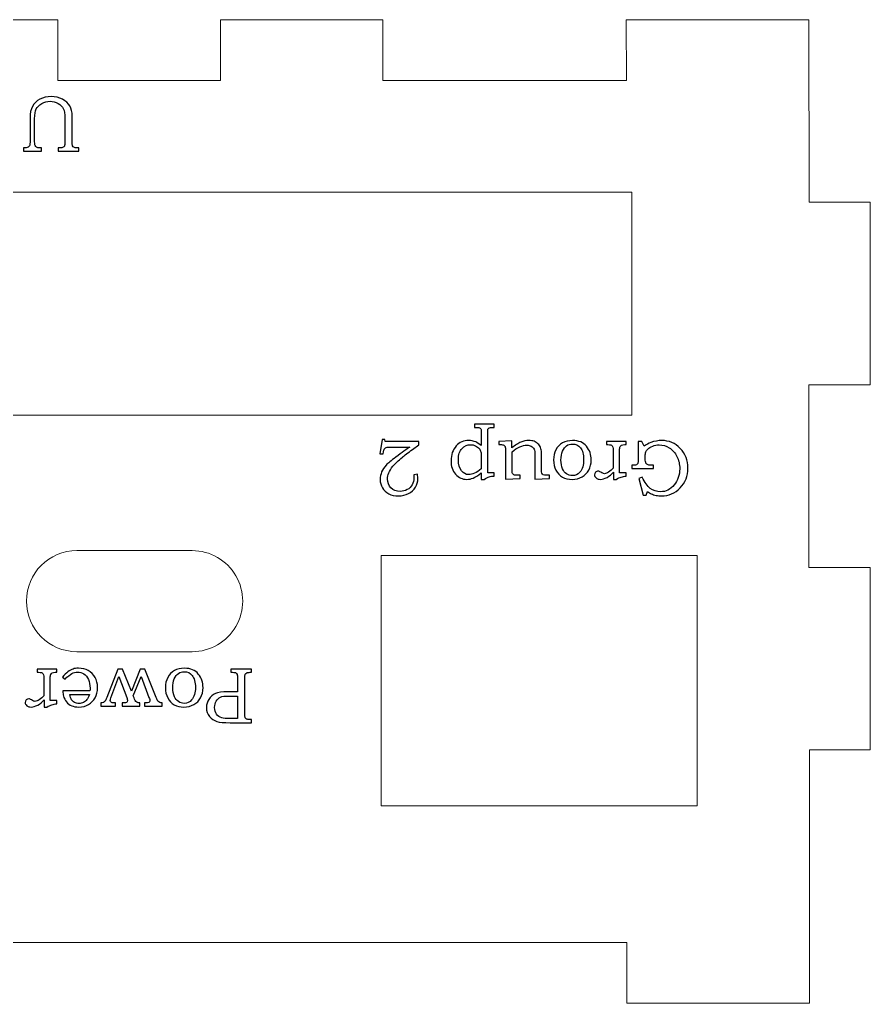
# Model space of a CAD drawing. Header units: inches. Extents: x -11.8 to 10.7, y -6 to 6.
# Drawn here: x -5.107 to -3.307, y -2.41 to -0.327 of the extents above; entities that cross this region are included whole.
import ezdxf

# ---------------------------------------------------------------- set-up
doc = ezdxf.new("R2010")
doc.units = ezdxf.units.IN
doc.header["$MEASUREMENT"] = 0
doc.layers.add('Layer 1', color=7, linetype='Continuous', plot=False)

msp = doc.modelspace()

# ---------------------------------------------------------------- linework, layer by layer
at = {"layer": 'Layer 1', "lineweight": 9}
for points in [[(-5.3694, -0.3269), (-5.3694, -0.3269), (-5.0258, -0.3269), (-5.0258, -0.3269)], [(-5.0258, -0.3269), (-5.0258, -0.3269), (-5.0258, -0.4557), (-5.0258, -0.4557)], [(-4.6822, -0.4557), (-4.6822, -0.4557), (-4.6822, -0.3269), (-4.6822, -0.3269)], [(-4.6822, -0.3269), (-4.6822, -0.3269), (-4.3386, -0.3269), (-4.3386, -0.3269)], [(-4.3386, -0.3269), (-4.3386, -0.3269), (-4.3386, -0.4557), (-4.3386, -0.4557)], [(-3.823, -0.4557), (-3.823, -0.4557), (-3.8231, -0.3271), (-3.8231, -0.3271)], [(-3.8231, -0.3271), (-3.8231, -0.3271), (-3.4366, -0.3271), (-3.4366, -0.3271)], [(-3.4366, -0.3271), (-3.4366, -0.3271), (-3.4363, -0.7135), (-3.4363, -0.7135)], [(-5.0258, -0.4557), (-5.0258, -0.4557), (-4.6822, -0.4557), (-4.6822, -0.4557)], [(-4.3386, -0.4557), (-4.3386, -0.4557), (-3.823, -0.4557), (-3.823, -0.4557)], [(-5.6226, -0.692), (-5.6226, -0.692), (-3.8115, -0.692), (-3.8115, -0.692)], [(-3.8115, -0.692), (-3.8115, -0.692), (-3.8115, -1.1644), (-3.8115, -1.1644)], [(-3.4363, -0.7135), (-3.4363, -0.7135), (-3.3071, -0.7135), (-3.3071, -0.7135)], [(-3.3071, -0.7135), (-3.3071, -0.7135), (-3.3071, -1.1001), (-3.3071, -1.1001)], [(-3.3071, -1.1001), (-3.3071, -1.1001), (-3.4366, -1.1002), (-3.4366, -1.1002)], [(-3.4366, -1.1002), (-3.4366, -1.1002), (-3.4366, -1.4867), (-3.4366, -1.4867)], [(-3.8115, -1.1644), (-3.8115, -1.1644), (-5.6226, -1.1644), (-5.6226, -1.1644)], [(-4.742, -1.4511), (-4.742, -1.4511), (-4.9856, -1.4511), (-4.9856, -1.4511)], [(-4.3422, -1.9912), (-4.3422, -1.9912), (-4.3422, -1.4612), (-4.3422, -1.4612)], [(-4.3422, -1.4612), (-4.3422, -1.4612), (-3.6729, -1.4612), (-3.6729, -1.4612)], [(-3.6729, -1.4612), (-3.6729, -1.4612), (-3.6729, -1.9912), (-3.6729, -1.9912)], [(-3.4366, -1.4867), (-3.4366, -1.4867), (-3.3068, -1.4866), (-3.3068, -1.4866)], [(-3.3068, -1.4866), (-3.3068, -1.4866), (-3.3068, -1.8732), (-3.3068, -1.8732)], [(-4.742, -1.6651), (-4.742, -1.6651), (-4.9856, -1.6651), (-4.9856, -1.6651)], [(-3.3068, -1.8732), (-3.3068, -1.8732), (-3.4356, -1.8732), (-3.4356, -1.8732)], [(-3.4356, -1.8732), (-3.4356, -1.8732), (-3.4356, -2.4097), (-3.4356, -2.4097)], [(-3.6729, -1.9912), (-3.6729, -1.9912), (-4.3422, -1.9912), (-4.3422, -1.9912)], [(-3.8222, -2.2809), (-3.8222, -2.2809), (-5.8837, -2.2809), (-5.8837, -2.2809)], [(-3.8222, -2.4097), (-3.8222, -2.4097), (-3.8222, -2.2809), (-3.8222, -2.2809)], [(-3.4356, -2.4097), (-3.4356, -2.4097), (-3.8222, -2.4097), (-3.8222, -2.4097)]]:
    msp.add_open_spline(points, degree=3, dxfattribs=at)
at = {"layer": 'Layer 1'}
for points, knots in [([(-4.9815, -0.605), (-4.9815, -0.605), (-5.0253, -0.605), (-5.0253, -0.605), (-5.0253, -0.605), (-5.0253, -0.5982), (-5.0253, -0.5982), (-5.0253, -0.5982), (-5.0224, -0.5982), (-5.0224, -0.5982), (-5.0188, -0.5982), (-5.0163, -0.5978), (-5.0148, -0.5971), (-5.0136, -0.5966), (-5.0127, -0.5957), (-5.0121, -0.5944), (-5.0115, -0.5931), (-5.0112, -0.5904), (-5.0112, -0.5865), (-5.0112, -0.5865), (-5.0112, -0.5355), (-5.0112, -0.5355), (-5.0112, -0.5264), (-5.0123, -0.5196), (-5.0145, -0.5152), (-5.0167, -0.5108), (-5.0204, -0.5071), (-5.0255, -0.5042), (-5.0307, -0.5012), (-5.0363, -0.4997), (-5.0425, -0.4997), (-5.0487, -0.4997), (-5.0546, -0.5013), (-5.0602, -0.5045), (-5.0657, -0.5077), (-5.0696, -0.5115), (-5.0718, -0.5159), (-5.0741, -0.5202), (-5.0752, -0.5272), (-5.0752, -0.5366), (-5.0752, -0.5366), (-5.0752, -0.5857), (-5.0752, -0.5857), (-5.0752, -0.5893), (-5.0748, -0.5919), (-5.0741, -0.5935), (-5.0734, -0.5951), (-5.0723, -0.5963), (-5.0709, -0.5971), (-5.0695, -0.5978), (-5.0672, -0.5982), (-5.0642, -0.5982), (-5.0642, -0.5982), (-5.061, -0.5982), (-5.061, -0.5982), (-5.061, -0.5982), (-5.061, -0.605), (-5.061, -0.605), (-5.061, -0.605), (-5.0988, -0.605), (-5.0988, -0.605), (-5.0988, -0.605), (-5.0988, -0.5982), (-5.0988, -0.5982), (-5.0988, -0.5982), (-5.0962, -0.5982), (-5.0962, -0.5982), (-5.092, -0.5982), (-5.089, -0.5974), (-5.0874, -0.5957), (-5.0858, -0.5941), (-5.085, -0.591), (-5.085, -0.5865), (-5.085, -0.5865), (-5.085, -0.5342), (-5.085, -0.5342), (-5.085, -0.5247), (-5.0832, -0.5167), (-5.0796, -0.5104), (-5.076, -0.504), (-5.0708, -0.499), (-5.064, -0.4952), (-5.0572, -0.4916), (-5.0492, -0.4897), (-5.0401, -0.4897), (-5.0315, -0.4897), (-5.0237, -0.4916), (-5.0165, -0.4954), (-5.0094, -0.4992), (-5.0042, -0.5039), (-5.0008, -0.5096), (-4.9975, -0.5152), (-4.9958, -0.5224), (-4.9958, -0.5309), (-4.9958, -0.5309), (-4.9958, -0.5865), (-4.9958, -0.5865), (-4.9958, -0.5901), (-4.9955, -0.5926), (-4.9949, -0.5941), (-4.9942, -0.5955), (-4.9933, -0.5966), (-4.992, -0.5972), (-4.9908, -0.5979), (-4.9887, -0.5982), (-4.9856, -0.5982), (-4.9856, -0.5982), (-4.9815, -0.5982), (-4.9815, -0.5982), (-4.9815, -0.5982), (-4.9815, -0.605), (-4.9815, -0.605)], [0, 0, 0, 0, 0.027027, 0.027027, 0.027027, 0.054054, 0.054054, 0.054054, 0.081081, 0.081081, 0.081081, 0.108108, 0.108108, 0.108108, 0.135135, 0.135135, 0.135135, 0.162162, 0.162162, 0.162162, 0.189189, 0.189189, 0.189189, 0.216216, 0.216216, 0.216216, 0.243243, 0.243243, 0.243243, 0.27027, 0.27027, 0.27027, 0.297297, 0.297297, 0.297297, 0.324324, 0.324324, 0.324324, 0.351351, 0.351351, 0.351351, 0.378378, 0.378378, 0.378378, 0.405405, 0.405405, 0.405405, 0.432432, 0.432432, 0.432432, 0.459459, 0.459459, 0.459459, 0.486486, 0.486486, 0.486486, 0.513514, 0.513514, 0.513514, 0.540541, 0.540541, 0.540541, 0.567568, 0.567568, 0.567568, 0.594595, 0.594595, 0.594595, 0.621622, 0.621622, 0.621622, 0.648649, 0.648649, 0.648649, 0.675676, 0.675676, 0.675676, 0.702703, 0.702703, 0.702703, 0.72973, 0.72973, 0.72973, 0.756757, 0.756757, 0.756757, 0.783784, 0.783784, 0.783784, 0.810811, 0.810811, 0.810811, 0.837838, 0.837838, 0.837838, 0.864865, 0.864865, 0.864865, 0.891892, 0.891892, 0.891892, 0.918919, 0.918919, 0.918919, 0.945946, 0.945946, 0.945946, 0.972973, 0.972973, 0.972973, 1, 1, 1, 1]), ([(-4.1025, -1.2865), (-4.1025, -1.2865), (-4.1025, -1.2934), (-4.1025, -1.2934), (-4.1066, -1.2934), (-4.1102, -1.2939), (-4.1133, -1.2949), (-4.1165, -1.2959), (-4.1199, -1.2977), (-4.1237, -1.3002), (-4.1237, -1.3002), (-4.1301, -1.3002), (-4.1301, -1.3002), (-4.1301, -1.3002), (-4.1301, -1.2866), (-4.1301, -1.2866), (-4.1369, -1.292), (-4.1426, -1.2956), (-4.1471, -1.2974), (-4.1516, -1.2993), (-4.1561, -1.3002), (-4.1606, -1.3002), (-4.1699, -1.3002), (-4.1778, -1.2966), (-4.1843, -1.2893), (-4.1909, -1.2821), (-4.1941, -1.2726), (-4.1941, -1.261), (-4.1941, -1.2481), (-4.1904, -1.2376), (-4.183, -1.2294), (-4.1762, -1.2218), (-4.1674, -1.218), (-4.1568, -1.218), (-4.1514, -1.218), (-4.1464, -1.219), (-4.1418, -1.2211), (-4.1384, -1.2225), (-4.1345, -1.2251), (-4.1301, -1.2287), (-4.1301, -1.2287), (-4.1301, -1.2017), (-4.1301, -1.2017), (-4.1301, -1.1977), (-4.1302, -1.1953), (-4.1305, -1.1946), (-4.1307, -1.1936), (-4.1313, -1.1927), (-4.1321, -1.192), (-4.1329, -1.1913), (-4.1339, -1.1908), (-4.1352, -1.1906), (-4.1361, -1.1905), (-4.1392, -1.1904), (-4.1445, -1.1904), (-4.1445, -1.1904), (-4.1445, -1.1835), (-4.1445, -1.1835), (-4.1445, -1.1835), (-4.1025, -1.1835), (-4.1025, -1.1835), (-4.1025, -1.1835), (-4.1025, -1.1904), (-4.1025, -1.1904), (-4.1025, -1.1904), (-4.1062, -1.1904), (-4.1062, -1.1904), (-4.1099, -1.1904), (-4.1124, -1.1907), (-4.1135, -1.1912), (-4.1146, -1.1918), (-4.1154, -1.1927), (-4.116, -1.1939), (-4.1163, -1.1948), (-4.1165, -1.1977), (-4.1165, -1.2024), (-4.1165, -1.2024), (-4.1165, -1.2865), (-4.1165, -1.2865), (-4.1165, -1.2865), (-4.1025, -1.2865), (-4.1025, -1.2865)], [0, 0, 0, 0, 0.037037, 0.037037, 0.037037, 0.074074, 0.074074, 0.074074, 0.111111, 0.111111, 0.111111, 0.148148, 0.148148, 0.148148, 0.185185, 0.185185, 0.185185, 0.222222, 0.222222, 0.222222, 0.259259, 0.259259, 0.259259, 0.296296, 0.296296, 0.296296, 0.333333, 0.333333, 0.333333, 0.37037, 0.37037, 0.37037, 0.407407, 0.407407, 0.407407, 0.444444, 0.444444, 0.444444, 0.481481, 0.481481, 0.481481, 0.518519, 0.518519, 0.518519, 0.555556, 0.555556, 0.555556, 0.592593, 0.592593, 0.592593, 0.62963, 0.62963, 0.62963, 0.666667, 0.666667, 0.666667, 0.703704, 0.703704, 0.703704, 0.740741, 0.740741, 0.740741, 0.777778, 0.777778, 0.777778, 0.814815, 0.814815, 0.814815, 0.851852, 0.851852, 0.851852, 0.888889, 0.888889, 0.888889, 0.925926, 0.925926, 0.925926, 0.962963, 0.962963, 0.962963, 1, 1, 1, 1]), ([(-4.2729, -1.2905), (-4.2729, -1.2905), (-4.265, -1.2895), (-4.265, -1.2895), (-4.2645, -1.2934), (-4.2643, -1.2965), (-4.2643, -1.299), (-4.2643, -1.3053), (-4.266, -1.3114), (-4.2695, -1.3171), (-4.273, -1.3228), (-4.2778, -1.3272), (-4.284, -1.3304), (-4.2902, -1.3336), (-4.2974, -1.3352), (-4.3054, -1.3352), (-4.3132, -1.3352), (-4.32, -1.3337), (-4.3258, -1.3307), (-4.3317, -1.3277), (-4.3362, -1.3236), (-4.3393, -1.3183), (-4.3424, -1.3131), (-4.344, -1.3071), (-4.344, -1.3004), (-4.344, -1.2947), (-4.3429, -1.2895), (-4.3409, -1.2846), (-4.3389, -1.2798), (-4.3356, -1.2748), (-4.3311, -1.2699), (-4.3277, -1.2662), (-4.3209, -1.2606), (-4.3107, -1.253), (-4.2978, -1.2434), (-4.2879, -1.2364), (-4.281, -1.232), (-4.281, -1.232), (-4.3232, -1.232), (-4.3232, -1.232), (-4.3282, -1.232), (-4.3314, -1.2325), (-4.3329, -1.2334), (-4.3351, -1.2346), (-4.3365, -1.2374), (-4.3372, -1.2417), (-4.3372, -1.2417), (-4.338, -1.2464), (-4.338, -1.2464), (-4.338, -1.2464), (-4.345, -1.2464), (-4.345, -1.2464), (-4.345, -1.2464), (-4.3395, -1.2159), (-4.3395, -1.2159), (-4.3395, -1.2159), (-4.3343, -1.2159), (-4.3343, -1.2159), (-4.3343, -1.2159), (-4.3334, -1.2199), (-4.3334, -1.2199), (-4.3334, -1.2199), (-4.2623, -1.2199), (-4.2623, -1.2199), (-4.2623, -1.2199), (-4.2623, -1.2269), (-4.2623, -1.2269), (-4.2623, -1.2269), (-4.2753, -1.2367), (-4.2753, -1.2367), (-4.2852, -1.244), (-4.2925, -1.2496), (-4.2971, -1.2535), (-4.3058, -1.2608), (-4.3124, -1.2671), (-4.3169, -1.2723), (-4.3213, -1.2776), (-4.3243, -1.2823), (-4.326, -1.2865), (-4.3276, -1.2907), (-4.3285, -1.2951), (-4.3285, -1.2996), (-4.3285, -1.3073), (-4.326, -1.3135), (-4.3211, -1.3184), (-4.3162, -1.3233), (-4.3098, -1.3257), (-4.3019, -1.3257), (-4.2962, -1.3257), (-4.2912, -1.3245), (-4.2868, -1.322), (-4.2824, -1.3196), (-4.2789, -1.3162), (-4.2763, -1.3118), (-4.2738, -1.3074), (-4.2725, -1.3027), (-4.2725, -1.2976), (-4.2725, -1.2957), (-4.2726, -1.2933), (-4.2729, -1.2905)], [0, 0, 0, 0, 0.030303, 0.030303, 0.030303, 0.060606, 0.060606, 0.060606, 0.090909, 0.090909, 0.090909, 0.121212, 0.121212, 0.121212, 0.151515, 0.151515, 0.151515, 0.181818, 0.181818, 0.181818, 0.212121, 0.212121, 0.212121, 0.242424, 0.242424, 0.242424, 0.272727, 0.272727, 0.272727, 0.30303, 0.30303, 0.30303, 0.333333, 0.333333, 0.333333, 0.363636, 0.363636, 0.363636, 0.393939, 0.393939, 0.393939, 0.424242, 0.424242, 0.424242, 0.454545, 0.454545, 0.454545, 0.484848, 0.484848, 0.484848, 0.515152, 0.515152, 0.515152, 0.545455, 0.545455, 0.545455, 0.575758, 0.575758, 0.575758, 0.606061, 0.606061, 0.606061, 0.636364, 0.636364, 0.636364, 0.666667, 0.666667, 0.666667, 0.69697, 0.69697, 0.69697, 0.727273, 0.727273, 0.727273, 0.757576, 0.757576, 0.757576, 0.787879, 0.787879, 0.787879, 0.818182, 0.818182, 0.818182, 0.848485, 0.848485, 0.848485, 0.878788, 0.878788, 0.878788, 0.909091, 0.909091, 0.909091, 0.939394, 0.939394, 0.939394, 0.969697, 0.969697, 0.969697, 1, 1, 1, 1]), ([(-4.1301, -1.2783), (-4.1301, -1.2783), (-4.1301, -1.2505), (-4.1301, -1.2505), (-4.1301, -1.2468), (-4.1304, -1.2441), (-4.1308, -1.2423), (-4.1314, -1.2396), (-4.1327, -1.2371), (-4.1346, -1.2349), (-4.1364, -1.2327), (-4.139, -1.2308), (-4.1422, -1.2292), (-4.1454, -1.2277), (-4.1488, -1.2269), (-4.1524, -1.2269), (-4.1594, -1.2269), (-4.1655, -1.2295), (-4.1707, -1.2348), (-4.1759, -1.2401), (-4.1785, -1.2481), (-4.1785, -1.2588), (-4.1785, -1.2688), (-4.1763, -1.2765), (-4.1721, -1.282), (-4.1677, -1.2875), (-4.1627, -1.2902), (-4.1568, -1.2902), (-4.153, -1.2902), (-4.1489, -1.2892), (-4.1445, -1.2872), (-4.14, -1.2852), (-4.1352, -1.2822), (-4.1301, -1.2783)], [0, 0, 0, 0, 0.090909, 0.090909, 0.090909, 0.181818, 0.181818, 0.181818, 0.272727, 0.272727, 0.272727, 0.363636, 0.363636, 0.363636, 0.454545, 0.454545, 0.454545, 0.545455, 0.545455, 0.545455, 0.636364, 0.636364, 0.636364, 0.727273, 0.727273, 0.727273, 0.818182, 0.818182, 0.818182, 0.909091, 0.909091, 0.909091, 1, 1, 1, 1]), ([(-3.9858, -1.2985), (-3.9858, -1.2985), (-4.0164, -1.2997), (-4.0164, -1.2997), (-4.0164, -1.2997), (-4.0164, -1.2474), (-4.0164, -1.2474), (-4.0164, -1.2428), (-4.0171, -1.2391), (-4.0184, -1.2364), (-4.0196, -1.2337), (-4.0216, -1.2316), (-4.0243, -1.2301), (-4.0269, -1.2286), (-4.03, -1.2279), (-4.0335, -1.2279), (-4.0379, -1.2279), (-4.0428, -1.229), (-4.0484, -1.2314), (-4.0539, -1.2337), (-4.0594, -1.2372), (-4.0649, -1.2418), (-4.0649, -1.2418), (-4.0649, -1.2797), (-4.0649, -1.2797), (-4.0649, -1.2837), (-4.0646, -1.2863), (-4.0641, -1.2876), (-4.0635, -1.2888), (-4.0624, -1.2898), (-4.0609, -1.2906), (-4.0594, -1.2913), (-4.0571, -1.2917), (-4.0538, -1.2917), (-4.0538, -1.2917), (-4.0479, -1.2917), (-4.0479, -1.2917), (-4.0479, -1.2917), (-4.0479, -1.2985), (-4.0479, -1.2985), (-4.0479, -1.2985), (-4.0786, -1.2997), (-4.0786, -1.2997), (-4.0786, -1.2997), (-4.0786, -1.2389), (-4.0786, -1.2389), (-4.0786, -1.235), (-4.0789, -1.2323), (-4.0796, -1.2308), (-4.0802, -1.2293), (-4.0812, -1.2283), (-4.0824, -1.2277), (-4.0837, -1.227), (-4.0863, -1.2267), (-4.0901, -1.2267), (-4.0901, -1.2267), (-4.0926, -1.2267), (-4.0926, -1.2267), (-4.0926, -1.2267), (-4.0926, -1.2199), (-4.0926, -1.2199), (-4.0926, -1.2199), (-4.0656, -1.2185), (-4.0656, -1.2185), (-4.0656, -1.2185), (-4.0656, -1.2337), (-4.0656, -1.2337), (-4.0582, -1.2278), (-4.0517, -1.2237), (-4.0462, -1.2214), (-4.0406, -1.2192), (-4.035, -1.218), (-4.0293, -1.218), (-4.0251, -1.218), (-4.0214, -1.2186), (-4.0183, -1.2197), (-4.0152, -1.2209), (-4.0124, -1.2226), (-4.0101, -1.2249), (-4.0077, -1.2272), (-4.0059, -1.2299), (-4.0046, -1.2331), (-4.0034, -1.2363), (-4.0028, -1.2397), (-4.0028, -1.2433), (-4.0028, -1.2433), (-4.0028, -1.2804), (-4.0028, -1.2804), (-4.0028, -1.2837), (-4.0025, -1.286), (-4.0019, -1.2873), (-4.0013, -1.2887), (-4.0003, -1.2897), (-3.9989, -1.2905), (-3.9975, -1.2913), (-3.9956, -1.2917), (-3.9933, -1.2917), (-3.9933, -1.2917), (-3.9858, -1.2917), (-3.9858, -1.2917), (-3.9858, -1.2917), (-3.9858, -1.2985), (-3.9858, -1.2985)], [0, 0, 0, 0, 0.029412, 0.029412, 0.029412, 0.058824, 0.058824, 0.058824, 0.088235, 0.088235, 0.088235, 0.117647, 0.117647, 0.117647, 0.147059, 0.147059, 0.147059, 0.176471, 0.176471, 0.176471, 0.205882, 0.205882, 0.205882, 0.235294, 0.235294, 0.235294, 0.264706, 0.264706, 0.264706, 0.294118, 0.294118, 0.294118, 0.323529, 0.323529, 0.323529, 0.352941, 0.352941, 0.352941, 0.382353, 0.382353, 0.382353, 0.411765, 0.411765, 0.411765, 0.441176, 0.441176, 0.441176, 0.470588, 0.470588, 0.470588, 0.5, 0.5, 0.5, 0.529412, 0.529412, 0.529412, 0.558824, 0.558824, 0.558824, 0.588235, 0.588235, 0.588235, 0.617647, 0.617647, 0.617647, 0.647059, 0.647059, 0.647059, 0.676471, 0.676471, 0.676471, 0.705882, 0.705882, 0.705882, 0.735294, 0.735294, 0.735294, 0.764706, 0.764706, 0.764706, 0.794118, 0.794118, 0.794118, 0.823529, 0.823529, 0.823529, 0.852941, 0.852941, 0.852941, 0.882353, 0.882353, 0.882353, 0.911765, 0.911765, 0.911765, 0.941176, 0.941176, 0.941176, 0.970588, 0.970588, 0.970588, 1, 1, 1, 1]), ([(-3.9377, -1.3002), (-3.9457, -1.3002), (-3.9525, -1.2986), (-3.9584, -1.2953), (-3.9642, -1.292), (-3.9688, -1.2871), (-3.9721, -1.2808), (-3.9754, -1.2745), (-3.9771, -1.2673), (-3.9771, -1.2592), (-3.9771, -1.251), (-3.9754, -1.2438), (-3.972, -1.2375), (-3.9685, -1.2312), (-3.9639, -1.2263), (-3.9579, -1.223), (-3.952, -1.2197), (-3.945, -1.218), (-3.9368, -1.218), (-3.9237, -1.218), (-3.9139, -1.2221), (-3.9073, -1.2303), (-3.9007, -1.2385), (-3.8974, -1.248), (-3.8974, -1.2591), (-3.8974, -1.2671), (-3.8991, -1.2743), (-3.9026, -1.2805), (-3.9059, -1.2868), (-3.9107, -1.2916), (-3.9169, -1.2951), (-3.923, -1.2985), (-3.9299, -1.3002), (-3.9377, -1.3002)], [0, 0, 0, 0, 0.090909, 0.090909, 0.090909, 0.181818, 0.181818, 0.181818, 0.272727, 0.272727, 0.272727, 0.363636, 0.363636, 0.363636, 0.454545, 0.454545, 0.454545, 0.545455, 0.545455, 0.545455, 0.636364, 0.636364, 0.636364, 0.727273, 0.727273, 0.727273, 0.818182, 0.818182, 0.818182, 0.909091, 0.909091, 0.909091, 1, 1, 1, 1]), ([(-3.9371, -1.2924), (-3.931, -1.2924), (-3.9258, -1.2899), (-3.9215, -1.2851), (-3.9161, -1.279), (-3.9134, -1.2702), (-3.9134, -1.2586), (-3.9134, -1.2475), (-3.9157, -1.239), (-3.9203, -1.2332), (-3.9245, -1.228), (-3.9301, -1.2254), (-3.9372, -1.2254), (-3.9418, -1.2254), (-3.9459, -1.2266), (-3.9494, -1.229), (-3.953, -1.2315), (-3.9559, -1.2353), (-3.9581, -1.2407), (-3.9603, -1.246), (-3.9614, -1.2522), (-3.9614, -1.2594), (-3.9614, -1.2665), (-3.9603, -1.2728), (-3.9579, -1.2783), (-3.9561, -1.2828), (-3.9533, -1.2862), (-3.9496, -1.2887), (-3.9459, -1.2911), (-3.9418, -1.2924), (-3.9371, -1.2924)], [0, 0, 0, 0, 0.1, 0.1, 0.1, 0.2, 0.2, 0.2, 0.3, 0.3, 0.3, 0.4, 0.4, 0.4, 0.5, 0.5, 0.5, 0.6, 0.6, 0.6, 0.7, 0.7, 0.7, 0.8, 0.8, 0.8, 0.9, 0.9, 0.9, 1, 1, 1, 1]), ([(-3.8233, -1.2865), (-3.8233, -1.2865), (-3.8233, -1.2934), (-3.8233, -1.2934), (-3.8272, -1.2937), (-3.8308, -1.2943), (-3.8338, -1.2953), (-3.8369, -1.2963), (-3.8404, -1.298), (-3.8444, -1.3002), (-3.8444, -1.3002), (-3.8504, -1.3002), (-3.8504, -1.3002), (-3.8504, -1.3002), (-3.8504, -1.2849), (-3.8504, -1.2849), (-3.8543, -1.2896), (-3.8588, -1.2933), (-3.8639, -1.2961), (-3.8689, -1.2988), (-3.8735, -1.3002), (-3.8776, -1.3002), (-3.8816, -1.3002), (-3.8848, -1.2993), (-3.8871, -1.2973), (-3.8894, -1.2955), (-3.8906, -1.2931), (-3.8906, -1.2905), (-3.8906, -1.2885), (-3.8898, -1.2868), (-3.8883, -1.2853), (-3.8868, -1.2838), (-3.8849, -1.283), (-3.8827, -1.283), (-3.8817, -1.283), (-3.8809, -1.2832), (-3.8802, -1.2835), (-3.8795, -1.2837), (-3.8784, -1.2843), (-3.8771, -1.2853), (-3.8741, -1.2872), (-3.8716, -1.2882), (-3.8696, -1.2882), (-3.8669, -1.2882), (-3.8639, -1.2871), (-3.8606, -1.2848), (-3.8565, -1.2819), (-3.8533, -1.279), (-3.8509, -1.2762), (-3.8509, -1.2762), (-3.8509, -1.2387), (-3.8509, -1.2387), (-3.8509, -1.2355), (-3.8511, -1.2333), (-3.8515, -1.2321), (-3.8518, -1.2309), (-3.8524, -1.2299), (-3.8532, -1.2291), (-3.854, -1.2283), (-3.855, -1.2277), (-3.8562, -1.2273), (-3.8574, -1.2269), (-3.8595, -1.2267), (-3.8624, -1.2267), (-3.8624, -1.2267), (-3.8651, -1.2267), (-3.8651, -1.2267), (-3.8651, -1.2267), (-3.8651, -1.2199), (-3.8651, -1.2199), (-3.8651, -1.2199), (-3.8231, -1.2199), (-3.8231, -1.2199), (-3.8231, -1.2199), (-3.8231, -1.2267), (-3.8231, -1.2267), (-3.8231, -1.2267), (-3.8266, -1.2267), (-3.8266, -1.2267), (-3.8299, -1.2267), (-3.8321, -1.227), (-3.8331, -1.2276), (-3.8345, -1.2284), (-3.8356, -1.2295), (-3.8363, -1.231), (-3.8369, -1.2324), (-3.8373, -1.235), (-3.8373, -1.2387), (-3.8373, -1.2387), (-3.8373, -1.2865), (-3.8373, -1.2865), (-3.8373, -1.2865), (-3.8233, -1.2865), (-3.8233, -1.2865)], [0, 0, 0, 0, 0.032258, 0.032258, 0.032258, 0.064516, 0.064516, 0.064516, 0.096774, 0.096774, 0.096774, 0.129032, 0.129032, 0.129032, 0.16129, 0.16129, 0.16129, 0.193548, 0.193548, 0.193548, 0.225806, 0.225806, 0.225806, 0.258065, 0.258065, 0.258065, 0.290323, 0.290323, 0.290323, 0.322581, 0.322581, 0.322581, 0.354839, 0.354839, 0.354839, 0.387097, 0.387097, 0.387097, 0.419355, 0.419355, 0.419355, 0.451613, 0.451613, 0.451613, 0.483871, 0.483871, 0.483871, 0.516129, 0.516129, 0.516129, 0.548387, 0.548387, 0.548387, 0.580645, 0.580645, 0.580645, 0.612903, 0.612903, 0.612903, 0.645161, 0.645161, 0.645161, 0.677419, 0.677419, 0.677419, 0.709677, 0.709677, 0.709677, 0.741935, 0.741935, 0.741935, 0.774194, 0.774194, 0.774194, 0.806452, 0.806452, 0.806452, 0.83871, 0.83871, 0.83871, 0.870968, 0.870968, 0.870968, 0.903226, 0.903226, 0.903226, 0.935484, 0.935484, 0.935484, 0.967742, 0.967742, 0.967742, 1, 1, 1, 1]), ([(-3.7814, -1.3334), (-3.7814, -1.3334), (-3.7874, -1.3334), (-3.7874, -1.3334), (-3.7874, -1.3334), (-3.7966, -1.2984), (-3.7966, -1.2984), (-3.7966, -1.2984), (-3.7893, -1.2959), (-3.7893, -1.2959), (-3.7844, -1.3069), (-3.7788, -1.3148), (-3.7725, -1.3195), (-3.7661, -1.3242), (-3.7589, -1.3265), (-3.7509, -1.3265), (-3.7394, -1.3265), (-3.7297, -1.3217), (-3.7219, -1.3121), (-3.7141, -1.3026), (-3.7101, -1.2911), (-3.7101, -1.2779), (-3.7101, -1.2683), (-3.7121, -1.2596), (-3.7161, -1.2516), (-3.7201, -1.2437), (-3.7255, -1.2376), (-3.7322, -1.2335), (-3.7388, -1.2293), (-3.7459, -1.2272), (-3.7534, -1.2272), (-3.7583, -1.2272), (-3.7629, -1.2281), (-3.7673, -1.2298), (-3.7716, -1.2316), (-3.7752, -1.2337), (-3.7779, -1.2361), (-3.7799, -1.238), (-3.7813, -1.24), (-3.782, -1.2422), (-3.7827, -1.2444), (-3.783, -1.2475), (-3.783, -1.2514), (-3.783, -1.2514), (-3.783, -1.2568), (-3.783, -1.2568), (-3.783, -1.261), (-3.7825, -1.2641), (-3.7815, -1.2658), (-3.7805, -1.2676), (-3.779, -1.2689), (-3.7772, -1.2696), (-3.7758, -1.2702), (-3.772, -1.2705), (-3.7658, -1.2705), (-3.7658, -1.2705), (-3.7658, -1.2774), (-3.7658, -1.2774), (-3.7658, -1.2774), (-3.8116, -1.2774), (-3.8116, -1.2774), (-3.8116, -1.2774), (-3.8116, -1.2705), (-3.8116, -1.2705), (-3.8116, -1.2705), (-3.8079, -1.2705), (-3.8079, -1.2705), (-3.8047, -1.2705), (-3.8025, -1.2702), (-3.8014, -1.2696), (-3.8002, -1.269), (-3.7993, -1.268), (-3.7988, -1.2667), (-3.7983, -1.2654), (-3.798, -1.2629), (-3.798, -1.2591), (-3.798, -1.2591), (-3.798, -1.2199), (-3.798, -1.2199), (-3.798, -1.2199), (-3.79, -1.2199), (-3.79, -1.2199), (-3.79, -1.2199), (-3.7857, -1.2299), (-3.7857, -1.2299), (-3.7811, -1.2266), (-3.7762, -1.224), (-3.7711, -1.2222), (-3.7634, -1.2194), (-3.7557, -1.218), (-3.7482, -1.218), (-3.7329, -1.218), (-3.7199, -1.2236), (-3.709, -1.2348), (-3.6981, -1.246), (-3.6926, -1.2599), (-3.6926, -1.2766), (-3.6926, -1.2931), (-3.6981, -1.3071), (-3.7092, -1.3183), (-3.7202, -1.3296), (-3.7334, -1.3352), (-3.7488, -1.3352), (-3.7526, -1.3352), (-3.7564, -1.3348), (-3.7602, -1.3341), (-3.7639, -1.3333), (-3.7673, -1.3322), (-3.7704, -1.3308), (-3.7728, -1.3298), (-3.7755, -1.3281), (-3.7786, -1.3258), (-3.7786, -1.3258), (-3.7814, -1.3334), (-3.7814, -1.3334)], [0, 0, 0, 0, 0.026316, 0.026316, 0.026316, 0.052632, 0.052632, 0.052632, 0.078947, 0.078947, 0.078947, 0.105263, 0.105263, 0.105263, 0.131579, 0.131579, 0.131579, 0.157895, 0.157895, 0.157895, 0.184211, 0.184211, 0.184211, 0.210526, 0.210526, 0.210526, 0.236842, 0.236842, 0.236842, 0.263158, 0.263158, 0.263158, 0.289474, 0.289474, 0.289474, 0.315789, 0.315789, 0.315789, 0.342105, 0.342105, 0.342105, 0.368421, 0.368421, 0.368421, 0.394737, 0.394737, 0.394737, 0.421053, 0.421053, 0.421053, 0.447368, 0.447368, 0.447368, 0.473684, 0.473684, 0.473684, 0.5, 0.5, 0.5, 0.526316, 0.526316, 0.526316, 0.552632, 0.552632, 0.552632, 0.578947, 0.578947, 0.578947, 0.605263, 0.605263, 0.605263, 0.631579, 0.631579, 0.631579, 0.657895, 0.657895, 0.657895, 0.684211, 0.684211, 0.684211, 0.710526, 0.710526, 0.710526, 0.736842, 0.736842, 0.736842, 0.763158, 0.763158, 0.763158, 0.789474, 0.789474, 0.789474, 0.815789, 0.815789, 0.815789, 0.842105, 0.842105, 0.842105, 0.868421, 0.868421, 0.868421, 0.894737, 0.894737, 0.894737, 0.921053, 0.921053, 0.921053, 0.947368, 0.947368, 0.947368, 0.973684, 0.973684, 0.973684, 1, 1, 1, 1]), ([(-5.0281, -1.7687), (-5.0281, -1.7687), (-5.0281, -1.7755), (-5.0281, -1.7755), (-5.032, -1.7758), (-5.0355, -1.7765), (-5.0386, -1.7775), (-5.0417, -1.7785), (-5.0452, -1.7801), (-5.0491, -1.7823), (-5.0491, -1.7823), (-5.0552, -1.7823), (-5.0552, -1.7823), (-5.0552, -1.7823), (-5.0552, -1.767), (-5.0552, -1.767), (-5.0591, -1.7717), (-5.0636, -1.7755), (-5.0686, -1.7782), (-5.0737, -1.781), (-5.0783, -1.7823), (-5.0824, -1.7823), (-5.0864, -1.7823), (-5.0896, -1.7814), (-5.0919, -1.7795), (-5.0942, -1.7776), (-5.0954, -1.7753), (-5.0954, -1.7726), (-5.0954, -1.7706), (-5.0946, -1.7689), (-5.0931, -1.7674), (-5.0915, -1.7659), (-5.0897, -1.7652), (-5.0875, -1.7652), (-5.0865, -1.7652), (-5.0857, -1.7653), (-5.085, -1.7656), (-5.0842, -1.7659), (-5.0832, -1.7665), (-5.0819, -1.7674), (-5.0789, -1.7694), (-5.0764, -1.7703), (-5.0744, -1.7703), (-5.0717, -1.7703), (-5.0687, -1.7692), (-5.0654, -1.7669), (-5.0613, -1.764), (-5.0581, -1.7611), (-5.0557, -1.7583), (-5.0557, -1.7583), (-5.0557, -1.7208), (-5.0557, -1.7208), (-5.0557, -1.7176), (-5.0559, -1.7154), (-5.0562, -1.7142), (-5.0566, -1.7131), (-5.0572, -1.7121), (-5.058, -1.7112), (-5.0588, -1.7104), (-5.0598, -1.7098), (-5.061, -1.7094), (-5.0622, -1.709), (-5.0642, -1.7088), (-5.0672, -1.7088), (-5.0672, -1.7088), (-5.0699, -1.7088), (-5.0699, -1.7088), (-5.0699, -1.7088), (-5.0699, -1.702), (-5.0699, -1.702), (-5.0699, -1.702), (-5.0279, -1.702), (-5.0279, -1.702), (-5.0279, -1.702), (-5.0279, -1.7088), (-5.0279, -1.7088), (-5.0279, -1.7088), (-5.0314, -1.7088), (-5.0314, -1.7088), (-5.0347, -1.7088), (-5.0369, -1.7091), (-5.0379, -1.7097), (-5.0393, -1.7105), (-5.0404, -1.7117), (-5.041, -1.7131), (-5.0417, -1.7145), (-5.0421, -1.7171), (-5.0421, -1.7208), (-5.0421, -1.7208), (-5.0421, -1.7687), (-5.0421, -1.7687), (-5.0421, -1.7687), (-5.0281, -1.7687), (-5.0281, -1.7687)], [0, 0, 0, 0, 0.032258, 0.032258, 0.032258, 0.064516, 0.064516, 0.064516, 0.096774, 0.096774, 0.096774, 0.129032, 0.129032, 0.129032, 0.16129, 0.16129, 0.16129, 0.193548, 0.193548, 0.193548, 0.225806, 0.225806, 0.225806, 0.258065, 0.258065, 0.258065, 0.290323, 0.290323, 0.290323, 0.322581, 0.322581, 0.322581, 0.354839, 0.354839, 0.354839, 0.387097, 0.387097, 0.387097, 0.419355, 0.419355, 0.419355, 0.451613, 0.451613, 0.451613, 0.483871, 0.483871, 0.483871, 0.516129, 0.516129, 0.516129, 0.548387, 0.548387, 0.548387, 0.580645, 0.580645, 0.580645, 0.612903, 0.612903, 0.612903, 0.645161, 0.645161, 0.645161, 0.677419, 0.677419, 0.677419, 0.709677, 0.709677, 0.709677, 0.741935, 0.741935, 0.741935, 0.774194, 0.774194, 0.774194, 0.806452, 0.806452, 0.806452, 0.83871, 0.83871, 0.83871, 0.870968, 0.870968, 0.870968, 0.903226, 0.903226, 0.903226, 0.935484, 0.935484, 0.935484, 0.967742, 0.967742, 0.967742, 1, 1, 1, 1]), ([(-5.0109, -1.7232), (-5.0109, -1.7232), (-5.0161, -1.719), (-5.0161, -1.719), (-5.0121, -1.7143), (-5.0083, -1.7105), (-5.0046, -1.7077), (-5.0008, -1.7049), (-4.9973, -1.703), (-4.994, -1.7018), (-4.9907, -1.7007), (-4.9868, -1.7002), (-4.9824, -1.7002), (-4.9744, -1.7002), (-4.9676, -1.7018), (-4.9621, -1.705), (-4.9557, -1.7088), (-4.9508, -1.7136), (-4.9473, -1.7196), (-4.9439, -1.7256), (-4.9422, -1.7327), (-4.9422, -1.7409), (-4.9422, -1.7494), (-4.9439, -1.7567), (-4.9472, -1.7628), (-4.9505, -1.7688), (-4.9551, -1.7736), (-4.9611, -1.7771), (-4.967, -1.7806), (-4.9739, -1.7823), (-4.9817, -1.7823), (-4.9875, -1.7823), (-4.9926, -1.7815), (-4.9968, -1.7796), (-5.0011, -1.7778), (-5.0048, -1.7751), (-5.0078, -1.7715), (-5.0107, -1.7678), (-5.0129, -1.7637), (-5.0143, -1.759), (-5.015, -1.7563), (-5.0154, -1.7527), (-5.0156, -1.7483), (-5.0156, -1.7483), (-4.9581, -1.7483), (-4.9581, -1.7483), (-4.958, -1.7457), (-4.9579, -1.7437), (-4.9579, -1.7424), (-4.9579, -1.7356), (-4.9591, -1.7295), (-4.9615, -1.7241), (-4.9638, -1.7188), (-4.967, -1.7148), (-4.9709, -1.7123), (-4.9748, -1.7098), (-4.9793, -1.7085), (-4.9843, -1.7085), (-4.9885, -1.7085), (-4.9926, -1.7095), (-4.9965, -1.7115), (-5.0005, -1.7135), (-5.0053, -1.7174), (-5.0109, -1.7232)], [0, 0, 0, 0, 0.047619, 0.047619, 0.047619, 0.095238, 0.095238, 0.095238, 0.142857, 0.142857, 0.142857, 0.190476, 0.190476, 0.190476, 0.238095, 0.238095, 0.238095, 0.285714, 0.285714, 0.285714, 0.333333, 0.333333, 0.333333, 0.380952, 0.380952, 0.380952, 0.428571, 0.428571, 0.428571, 0.47619, 0.47619, 0.47619, 0.52381, 0.52381, 0.52381, 0.571429, 0.571429, 0.571429, 0.619048, 0.619048, 0.619048, 0.666667, 0.666667, 0.666667, 0.714286, 0.714286, 0.714286, 0.761905, 0.761905, 0.761905, 0.809524, 0.809524, 0.809524, 0.857143, 0.857143, 0.857143, 0.904762, 0.904762, 0.904762, 0.952381, 0.952381, 0.952381, 1, 1, 1, 1]), ([(-4.8051, -1.7805), (-4.8051, -1.7805), (-4.8427, -1.7805), (-4.8427, -1.7805), (-4.8427, -1.7805), (-4.8427, -1.7737), (-4.8427, -1.7737), (-4.8427, -1.7737), (-4.8401, -1.7737), (-4.8401, -1.7737), (-4.8369, -1.7737), (-4.8348, -1.7734), (-4.8338, -1.773), (-4.8321, -1.7722), (-4.8313, -1.771), (-4.8313, -1.7694), (-4.8313, -1.7678), (-4.8319, -1.7654), (-4.8332, -1.762), (-4.8332, -1.762), (-4.85, -1.7175), (-4.85, -1.7175), (-4.85, -1.7175), (-4.8664, -1.7589), (-4.8664, -1.7589), (-4.8664, -1.7589), (-4.8649, -1.7627), (-4.8649, -1.7627), (-4.8633, -1.7671), (-4.8613, -1.7701), (-4.8591, -1.7718), (-4.8576, -1.7729), (-4.8555, -1.7735), (-4.8526, -1.7737), (-4.8526, -1.7737), (-4.8526, -1.7805), (-4.8526, -1.7805), (-4.8526, -1.7805), (-4.8899, -1.7805), (-4.8899, -1.7805), (-4.8899, -1.7805), (-4.8899, -1.7737), (-4.8899, -1.7737), (-4.8899, -1.7737), (-4.8867, -1.7737), (-4.8867, -1.7737), (-4.8837, -1.7737), (-4.8818, -1.7734), (-4.8809, -1.773), (-4.8794, -1.7721), (-4.8786, -1.7707), (-4.8786, -1.7688), (-4.8786, -1.7672), (-4.8792, -1.7649), (-4.8803, -1.762), (-4.8803, -1.762), (-4.8972, -1.7175), (-4.8972, -1.7175), (-4.8972, -1.7175), (-4.9136, -1.7627), (-4.9136, -1.7627), (-4.9145, -1.7651), (-4.9149, -1.7665), (-4.915, -1.7668), (-4.9152, -1.7674), (-4.9152, -1.7681), (-4.9152, -1.7687), (-4.9152, -1.7702), (-4.9146, -1.7714), (-4.9134, -1.7723), (-4.9122, -1.7732), (-4.9101, -1.7737), (-4.9068, -1.7737), (-4.9068, -1.7737), (-4.9038, -1.7737), (-4.9038, -1.7737), (-4.9038, -1.7737), (-4.9038, -1.7805), (-4.9038, -1.7805), (-4.9038, -1.7805), (-4.9354, -1.7805), (-4.9354, -1.7805), (-4.9354, -1.7805), (-4.9354, -1.7737), (-4.9354, -1.7737), (-4.9331, -1.7736), (-4.9312, -1.7731), (-4.9297, -1.7725), (-4.9282, -1.7718), (-4.9271, -1.7708), (-4.9262, -1.7697), (-4.9254, -1.7686), (-4.9241, -1.766), (-4.9226, -1.762), (-4.9226, -1.762), (-4.8989, -1.702), (-4.8989, -1.702), (-4.8989, -1.702), (-4.889, -1.702), (-4.889, -1.702), (-4.889, -1.702), (-4.8704, -1.749), (-4.8704, -1.749), (-4.8704, -1.749), (-4.8517, -1.702), (-4.8517, -1.702), (-4.8517, -1.702), (-4.8418, -1.702), (-4.8418, -1.702), (-4.8418, -1.702), (-4.8179, -1.762), (-4.8179, -1.762), (-4.8164, -1.7658), (-4.8151, -1.7684), (-4.8142, -1.7697), (-4.8132, -1.7709), (-4.812, -1.7719), (-4.8105, -1.7726), (-4.8091, -1.7733), (-4.8073, -1.7737), (-4.8051, -1.7737), (-4.8051, -1.7737), (-4.8051, -1.7805), (-4.8051, -1.7805)], [0, 0, 0, 0, 0.02439, 0.02439, 0.02439, 0.04878, 0.04878, 0.04878, 0.073171, 0.073171, 0.073171, 0.097561, 0.097561, 0.097561, 0.121951, 0.121951, 0.121951, 0.146341, 0.146341, 0.146341, 0.170732, 0.170732, 0.170732, 0.195122, 0.195122, 0.195122, 0.219512, 0.219512, 0.219512, 0.243902, 0.243902, 0.243902, 0.268293, 0.268293, 0.268293, 0.292683, 0.292683, 0.292683, 0.317073, 0.317073, 0.317073, 0.341463, 0.341463, 0.341463, 0.365854, 0.365854, 0.365854, 0.390244, 0.390244, 0.390244, 0.414634, 0.414634, 0.414634, 0.439024, 0.439024, 0.439024, 0.463415, 0.463415, 0.463415, 0.487805, 0.487805, 0.487805, 0.512195, 0.512195, 0.512195, 0.536585, 0.536585, 0.536585, 0.560976, 0.560976, 0.560976, 0.585366, 0.585366, 0.585366, 0.609756, 0.609756, 0.609756, 0.634146, 0.634146, 0.634146, 0.658537, 0.658537, 0.658537, 0.682927, 0.682927, 0.682927, 0.707317, 0.707317, 0.707317, 0.731707, 0.731707, 0.731707, 0.756098, 0.756098, 0.756098, 0.780488, 0.780488, 0.780488, 0.804878, 0.804878, 0.804878, 0.829268, 0.829268, 0.829268, 0.853659, 0.853659, 0.853659, 0.878049, 0.878049, 0.878049, 0.902439, 0.902439, 0.902439, 0.926829, 0.926829, 0.926829, 0.95122, 0.95122, 0.95122, 0.97561, 0.97561, 0.97561, 1, 1, 1, 1]), ([(-4.7592, -1.7823), (-4.7671, -1.7823), (-4.774, -1.7807), (-4.7798, -1.7774), (-4.7856, -1.7741), (-4.7902, -1.7693), (-4.7936, -1.763), (-4.7969, -1.7566), (-4.7986, -1.7494), (-4.7986, -1.7413), (-4.7986, -1.7332), (-4.7969, -1.726), (-4.7934, -1.7196), (-4.79, -1.7133), (-4.7853, -1.7085), (-4.7794, -1.7052), (-4.7735, -1.7018), (-4.7664, -1.7002), (-4.7582, -1.7002), (-4.7451, -1.7002), (-4.7353, -1.7043), (-4.7288, -1.7124), (-4.7222, -1.7206), (-4.7189, -1.7302), (-4.7189, -1.7412), (-4.7189, -1.7493), (-4.7206, -1.7564), (-4.724, -1.7627), (-4.7274, -1.7689), (-4.7322, -1.7738), (-4.7383, -1.7772), (-4.7445, -1.7806), (-4.7514, -1.7823), (-4.7592, -1.7823)], [0, 0, 0, 0, 0.090909, 0.090909, 0.090909, 0.181818, 0.181818, 0.181818, 0.272727, 0.272727, 0.272727, 0.363636, 0.363636, 0.363636, 0.454545, 0.454545, 0.454545, 0.545455, 0.545455, 0.545455, 0.636364, 0.636364, 0.636364, 0.727273, 0.727273, 0.727273, 0.818182, 0.818182, 0.818182, 0.909091, 0.909091, 0.909091, 1, 1, 1, 1]), ([(-4.7586, -1.7745), (-4.7524, -1.7745), (-4.7473, -1.7721), (-4.743, -1.7672), (-4.7376, -1.7611), (-4.7349, -1.7523), (-4.7349, -1.7408), (-4.7349, -1.7296), (-4.7372, -1.7211), (-4.7418, -1.7153), (-4.7459, -1.7101), (-4.7516, -1.7075), (-4.7587, -1.7075), (-4.7633, -1.7075), (-4.7673, -1.7087), (-4.7709, -1.7111), (-4.7745, -1.7136), (-4.7774, -1.7175), (-4.7796, -1.7228), (-4.7818, -1.7281), (-4.7829, -1.7344), (-4.7829, -1.7416), (-4.7829, -1.7486), (-4.7817, -1.7549), (-4.7794, -1.7605), (-4.7775, -1.7649), (-4.7748, -1.7684), (-4.7711, -1.7708), (-4.7674, -1.7733), (-4.7632, -1.7745), (-4.7586, -1.7745)], [0, 0, 0, 0, 0.1, 0.1, 0.1, 0.2, 0.2, 0.2, 0.3, 0.3, 0.3, 0.4, 0.4, 0.4, 0.5, 0.5, 0.5, 0.6, 0.6, 0.6, 0.7, 0.7, 0.7, 0.8, 0.8, 0.8, 0.9, 0.9, 0.9, 1, 1, 1, 1]), ([(-4.6162, -1.8155), (-4.6162, -1.8155), (-4.6611, -1.8155), (-4.6611, -1.8155), (-4.6747, -1.8155), (-4.6841, -1.8146), (-4.6893, -1.8129), (-4.6957, -1.8108), (-4.701, -1.8073), (-4.7053, -1.8023), (-4.7094, -1.7973), (-4.7116, -1.7909), (-4.7116, -1.7832), (-4.7116, -1.7766), (-4.7099, -1.7709), (-4.7068, -1.7661), (-4.7029, -1.7603), (-4.6982, -1.7562), (-4.6927, -1.7538), (-4.6872, -1.7514), (-4.6785, -1.7502), (-4.6667, -1.7502), (-4.6667, -1.7502), (-4.6459, -1.7502), (-4.6459, -1.7502), (-4.6459, -1.7502), (-4.6459, -1.7213), (-4.6459, -1.7213), (-4.6459, -1.717), (-4.6461, -1.7142), (-4.6466, -1.7131), (-4.6473, -1.7115), (-4.6482, -1.7104), (-4.6493, -1.7098), (-4.6504, -1.7091), (-4.6527, -1.7088), (-4.6562, -1.7088), (-4.6562, -1.7088), (-4.6601, -1.7088), (-4.6601, -1.7088), (-4.6601, -1.7088), (-4.6601, -1.702), (-4.6601, -1.702), (-4.6601, -1.702), (-4.6162, -1.702), (-4.6162, -1.702), (-4.6162, -1.702), (-4.6162, -1.7088), (-4.6162, -1.7088), (-4.6162, -1.7088), (-4.6189, -1.7088), (-4.6189, -1.7088), (-4.6226, -1.7088), (-4.6252, -1.7091), (-4.6265, -1.7098), (-4.6279, -1.7104), (-4.6288, -1.7114), (-4.6294, -1.7127), (-4.6301, -1.714), (-4.6304, -1.7165), (-4.6304, -1.7202), (-4.6304, -1.7202), (-4.6304, -1.7978), (-4.6304, -1.7978), (-4.6304, -1.8015), (-4.6301, -1.8039), (-4.6295, -1.8051), (-4.629, -1.8063), (-4.628, -1.8072), (-4.6267, -1.8078), (-4.6254, -1.8084), (-4.6228, -1.8087), (-4.6189, -1.8087), (-4.6189, -1.8087), (-4.6162, -1.8087), (-4.6162, -1.8087), (-4.6162, -1.8087), (-4.6162, -1.8155), (-4.6162, -1.8155)], [0, 0, 0, 0, 0.038462, 0.038462, 0.038462, 0.076923, 0.076923, 0.076923, 0.115385, 0.115385, 0.115385, 0.153846, 0.153846, 0.153846, 0.192308, 0.192308, 0.192308, 0.230769, 0.230769, 0.230769, 0.269231, 0.269231, 0.269231, 0.307692, 0.307692, 0.307692, 0.346154, 0.346154, 0.346154, 0.384615, 0.384615, 0.384615, 0.423077, 0.423077, 0.423077, 0.461538, 0.461538, 0.461538, 0.5, 0.5, 0.5, 0.538462, 0.538462, 0.538462, 0.576923, 0.576923, 0.576923, 0.615385, 0.615385, 0.615385, 0.653846, 0.653846, 0.653846, 0.692308, 0.692308, 0.692308, 0.730769, 0.730769, 0.730769, 0.769231, 0.769231, 0.769231, 0.807692, 0.807692, 0.807692, 0.846154, 0.846154, 0.846154, 0.884615, 0.884615, 0.884615, 0.923077, 0.923077, 0.923077, 0.961538, 0.961538, 0.961538, 1, 1, 1, 1]), ([(-5.0006, -1.7558), (-4.9998, -1.7608), (-4.9986, -1.7645), (-4.9971, -1.7669), (-4.9956, -1.7693), (-4.9935, -1.7711), (-4.9908, -1.7726), (-4.988, -1.774), (-4.9849, -1.7747), (-4.9815, -1.7747), (-4.9781, -1.7747), (-4.9749, -1.774), (-4.9719, -1.7726), (-4.969, -1.7711), (-4.9665, -1.7692), (-4.9645, -1.7667), (-4.9625, -1.7642), (-4.9608, -1.7606), (-4.9594, -1.7558), (-4.9594, -1.7558), (-5.0006, -1.7558), (-5.0006, -1.7558)], [0, 0, 0, 0, 0.142857, 0.142857, 0.142857, 0.285714, 0.285714, 0.285714, 0.428571, 0.428571, 0.428571, 0.571429, 0.571429, 0.571429, 0.714286, 0.714286, 0.714286, 0.857143, 0.857143, 0.857143, 1, 1, 1, 1]), ([(-4.6459, -1.8067), (-4.6459, -1.8067), (-4.6459, -1.759), (-4.6459, -1.759), (-4.6459, -1.759), (-4.6634, -1.759), (-4.6634, -1.759), (-4.6723, -1.759), (-4.6785, -1.7598), (-4.682, -1.7614), (-4.6856, -1.763), (-4.6886, -1.7657), (-4.6909, -1.7696), (-4.6932, -1.7735), (-4.6944, -1.778), (-4.6944, -1.7832), (-4.6944, -1.7889), (-4.693, -1.7937), (-4.6903, -1.7975), (-4.6876, -1.8013), (-4.6839, -1.8039), (-4.6792, -1.8053), (-4.676, -1.8062), (-4.6696, -1.8067), (-4.6602, -1.8067), (-4.6602, -1.8067), (-4.6459, -1.8067), (-4.6459, -1.8067)], [0, 0, 0, 0, 0.111111, 0.111111, 0.111111, 0.222222, 0.222222, 0.222222, 0.333333, 0.333333, 0.333333, 0.444444, 0.444444, 0.444444, 0.555556, 0.555556, 0.555556, 0.666667, 0.666667, 0.666667, 0.777778, 0.777778, 0.777778, 0.888889, 0.888889, 0.888889, 1, 1, 1, 1])]:
    msp.add_open_spline(points, degree=3, knots=knots, dxfattribs=at)
at = {"layer": 'Layer 1', "lineweight": 9}
for points, knots in [([(-4.9856, -1.4511), (-5.0447, -1.4511), (-5.0926, -1.499), (-5.0926, -1.5581), (-5.0926, -1.6172), (-5.0447, -1.6651), (-4.9856, -1.6651)], [0, 0, 0, 0, 0.5, 0.5, 0.5, 1, 1, 1, 1]), ([(-4.742, -1.6651), (-4.7038, -1.6651), (-4.6684, -1.6447), (-4.6493, -1.6116), (-4.6302, -1.5785), (-4.6302, -1.5377), (-4.6493, -1.5046), (-4.6684, -1.4715), (-4.7038, -1.4511), (-4.742, -1.4511)], [0, 0, 0, 0, 0.333333, 0.333333, 0.333333, 0.666667, 0.666667, 0.666667, 1, 1, 1, 1])]:
    msp.add_open_spline(points, degree=3, knots=knots, dxfattribs=at)

doc.saveas('drawing.dxf')
